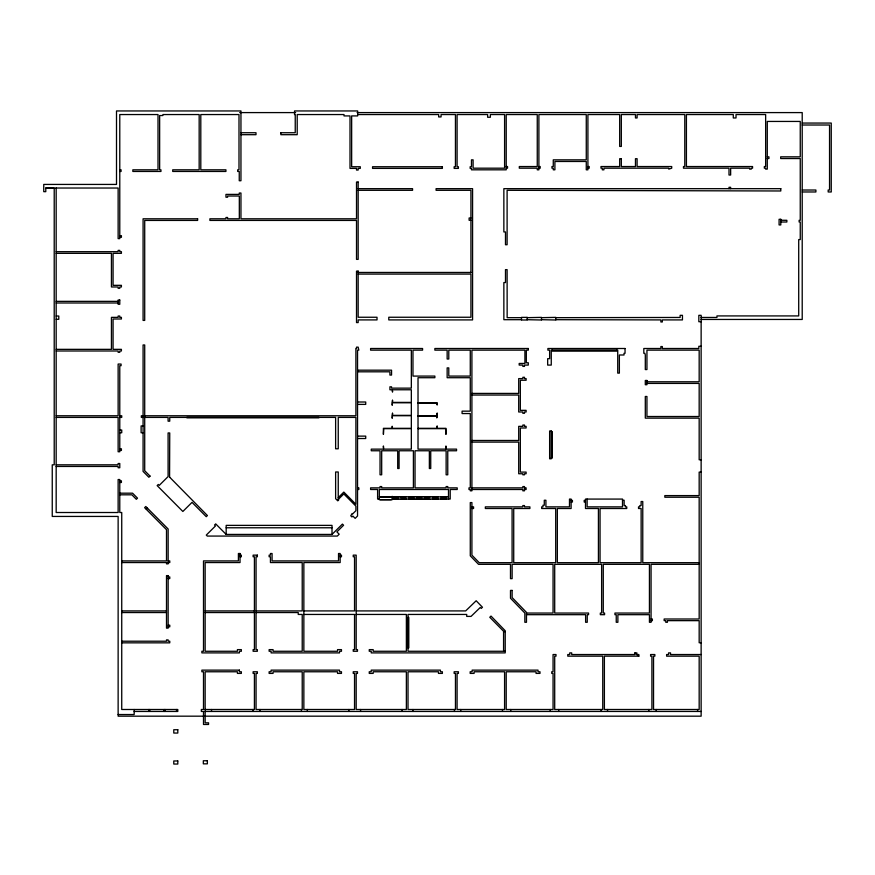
<?xml version="1.0" encoding="UTF-8"?>
<svg xmlns="http://www.w3.org/2000/svg" width="875" height="875" viewBox="0 0 875 875"><rect width="100%" height="100%" fill="white"/><g stroke="black" fill="none" stroke-linecap="round" stroke-linejoin="round"><path stroke-width="1.31" d="M169.575 477.433L169.739 432.95L168.098 432.95L168.098 476.591L159.25 485.384L158.32 484.455L157.161 485.603L182.853 511.47L192.03 502.359L206.259 516.688L207.419 515.539L169.739 477.269M146.344 509.381L147.503 508.233M338.242 497.623L343.82 492.089L355.895 504.252L355.895 417.408L338.242 417.408L338.242 448.787L335.628 448.787L335.628 417.408L169.739 417.408L169.739 421.181L168.098 421.181L168.098 417.408L144.714 417.408M338.242 499.472L338.242 471.986L335.628 471.986L335.628 498.695L337.783 500.85L338.713 499.931L338.242 499.472L343.809 493.938L355.895 506.111L355.895 510.716L352.625 513.953L352.166 513.494L350.777 515.802L351.925 516.961L352.855 516.031L355.163 518.361L357.536 515.998L357.536 350.142L358.837 350.142L358.17 347.145L356.519 347.145L356.519 348.502L355.895 348.502L355.895 415.767L144.714 415.767M332.008 534.428L342.42 524.092L343.58 525.252L336.886 531.891L339.183 534.209L337.323 536.069L207.277 536.069L206.292 535.073L215.469 525.962L214.55 525.044L215.709 523.884L226.177 534.428L332.008 534.428L332.008 525.372L226.177 525.372L226.177 534.428M239.662 112.591L295.641 112.591M357.088 112.591L802.211 112.591L802.211 319.452L701.137 319.452M357.656 114.548L438.67 114.548L438.67 116.933L441.066 116.933L441.066 114.548L455.448 114.548L455.448 166.742L454.147 166.742L454.147 168.383L458.391 168.383L458.391 166.742L457.089 166.742L457.089 114.548L487.637 114.548L487.637 117.272L490.361 117.272L490.361 114.548L504.591 114.548L504.591 168.186L473.102 168.186L473.102 159.841L471.472 159.841L471.472 166.742L470.159 166.742L470.159 168.383L471.472 168.383L471.472 169.816L506.22 169.816L506.22 114.548L537.261 114.548L537.261 166.545L519.302 166.545L519.302 168.186L537.261 168.186L537.261 169.816L538.891 169.816L538.891 114.548L586.272 114.548L586.272 159.841L553.273 159.841L553.273 166.545L551.961 166.545L551.961 168.186L553.273 168.186L553.273 169.816L554.903 169.816L554.903 161.47L586.272 161.47L586.272 169.816L587.913 169.816L587.913 114.548L619.686 114.548L619.686 146.42L621.327 146.42L621.327 114.548L635.469 114.548L635.469 117.961L637.098 117.961L637.098 114.548L684.786 114.548L684.786 166.545L683.473 166.545L683.473 168.186L729.006 168.186L729.006 175.022L730.647 175.022L730.647 168.186L749.623 168.186L749.623 169.116L751.264 169.116L751.264 168.186L752.566 168.186L752.566 166.545L686.416 166.545L686.416 114.548L733.294 114.548L733.294 117.961L736.017 117.961L736.017 114.548L765.647 114.548L765.647 166.545L764.334 166.545L764.334 168.186L765.647 168.186L765.647 169.116L767.277 169.116L767.277 121.439L800.253 121.439L800.253 156.833L780.686 156.833L780.686 158.539L800.253 158.539L800.253 220.303L799.137 220.303L799.137 222.009L800.253 222.009L800.253 239.575L798.711 239.575L798.711 315.919L716.953 315.919L716.953 317.461L701.137 317.461M802.211 123.058L831.25 123.058L831.25 191.975L828.177 191.975L828.177 190.017L829.544 190.017L829.544 125.016L802.211 125.016M240.953 132.738L256.003 132.738L256.003 134.695L240.953 134.695M767.277 156.833L768.928 156.833L768.928 158.539L767.277 158.539M506.22 166.545L507.533 166.545L507.533 168.186L506.22 168.186M538.891 166.545L540.192 166.545L540.192 168.186L538.891 168.186M587.913 166.545L589.214 166.545L589.214 168.186L587.913 168.186M119.777 169.816L121.078 169.816L121.078 171.456L119.777 171.456M55.573 188.027L118.136 188.027L118.136 238.623L119.777 238.623L119.777 114.548L158.014 114.548L158.014 169.816L132.847 169.816L132.847 171.456L160.956 171.456L160.956 169.816L159.644 169.816L159.644 115.533L162.914 115.533L162.914 114.548L199.161 114.548L199.161 169.816L172.725 169.816L172.725 171.456L225.925 171.456L225.925 169.816L200.802 169.816L200.802 114.548L238.995 114.548L238.995 169.816L237.683 169.816L237.683 171.456L239.247 171.456L239.247 180.742L240.953 180.742L240.953 110.95L116.506 110.95L116.506 184.428L43.75 184.428L43.75 191.669L45.784 191.669L45.784 188.027L54.217 188.027L54.217 464.822L52.248 464.822L52.248 516.436L118.136 516.436L118.136 716.177L701.137 716.177L701.137 315.328L698.83 315.328L698.83 321.716L701.137 321.716M45.784 188.027L54.217 188.027M358.159 188.672L412.562 188.672L412.562 190.302L358.159 190.302M802.211 190.017L815.894 190.017L815.894 191.975L802.211 191.975M470.936 217.984L469.12 217.984L469.12 220.281L470.936 220.281M780.795 222.009L786.855 222.009L786.855 220.303L780.795 220.248M119.777 235.681L121.406 235.681L121.406 237.311L119.777 237.311M56.175 251.694L118.136 251.694L118.136 250.392L119.777 250.392L119.777 251.694L121.406 251.694L121.406 253.334L113.072 253.334L113.072 285.327L121.406 285.327L121.406 286.967L119.777 286.967L119.777 288.269L118.136 288.269L118.136 286.967L111.442 286.967L111.442 253.334L56.175 253.334M358.159 272.453L470.936 272.453M358.159 274.083L470.936 274.083L470.936 317.253L388.784 317.253L388.784 319.911L472.577 319.911L472.577 188.672L436.089 188.672L436.089 190.302L470.936 190.302L470.936 272.738M56.175 301.35L118.136 301.35M56.175 302.98L118.136 302.98M56.175 316.028L58.789 316.028L58.789 319.298L56.175 319.298M521.511 317.669L507.15 317.669L507.106 269.642L505.488 269.642L505.488 282.559L503.858 282.559L503.858 319.692L521.511 319.692M527.144 317.669L541.472 317.373L541.472 319.998L527.144 319.692M541.472 317.669L555.8 317.373L555.8 319.998L541.472 319.692M555.8 317.669L680.148 317.461L680.148 315.328L682.456 315.328L682.456 319.911L662.32 319.911L662.32 321.978L660.877 321.978L660.877 319.911L555.8 319.692M701.137 346.292L698.83 346.292L698.83 348.502L662.32 348.502L662.32 346.544L660.877 346.544L660.877 348.502L643.814 348.502L643.814 353.281L644.842 353.281L645.302 354.988L645.302 369.556L646.942 369.556L646.942 350.142L699.169 350.142L699.169 381.784L646.942 381.784M56.175 349.344L111.442 349.344L111.442 317.363L118.136 317.363L118.136 316.05L119.777 316.05L119.777 317.363L121.406 317.363L121.406 318.992L113.072 318.992L113.072 349.344L121.406 349.344L121.406 350.984L119.777 350.984L119.777 352.286L118.136 352.286L118.136 350.984L56.175 350.984M552.048 350.536L616.984 350.536M357.536 370.18L391.552 370.18L391.552 375.069L389.911 375.069L389.911 371.809L357.536 371.809M646.942 383.414L699.169 383.414L699.169 416.511L646.942 416.511L646.942 396.484L645.302 396.484L645.302 418.141L699.169 418.141L699.169 459.78L701.137 459.78M471.909 393.411L518.7 393.411L518.7 378.613L522.845 378.613L522.845 377.3L524.486 377.3L524.486 378.613L526.116 378.613L526.116 380.242L520.33 380.242L520.33 410.342L526.116 410.342L526.116 411.972L524.486 411.972L524.486 413.284L522.845 413.284L522.845 411.972L518.7 411.972L518.7 395.041L471.909 395.041M357.536 402.008L365.717 402.008L365.717 404.392L357.536 404.392M392.525 402.391L411.337 402.391L411.337 389.769L392.525 389.769L392.525 392.088L392.186 389.769L389.911 389.769L389.911 386.827L391.552 386.827L391.552 388.139L411.337 388.139L411.337 350.142L370.606 350.142L370.606 348.502L422.581 348.502L422.581 350.142L412.967 350.142L412.967 376.086L434.864 376.086L434.864 377.716L418.02 377.716L418.02 449.137L445.616 449.137L445.955 445.977L445.955 449.137L456.553 449.137L456.553 450.767L447.759 450.767L447.759 474.797L446.13 474.797L446.13 450.767L430.73 450.767L430.73 468.508L429.363 468.508L429.363 450.767L415.034 450.767L415.034 487.867L446.13 487.867L446.13 486.566L447.759 486.566L447.759 487.867L457.209 487.867L457.209 489.497L450.209 489.497L450.209 499.056L392.186 499.056M392.525 402.741L411.337 402.741L411.337 415.363L392.525 415.363M418.02 402.773L437.172 402.773L437.172 405.037L436.822 403.113L418.02 403.113M418.02 415.691L436.822 415.691M56.175 415.767L118.136 415.767L118.136 364.055L121.078 364.055L121.078 365.695L119.777 365.695L119.777 451.752L118.136 451.752L118.136 417.408L56.175 417.408M119.777 415.767L121.734 415.767L121.734 417.408L119.777 417.408M143.084 415.767L141.345 415.767L141.345 417.408L143.084 417.408M392.525 415.702L411.337 415.702L411.337 428.323L392.525 428.323L392.186 426.245L392.186 428.323L383.403 428.323L383.403 434.383L383.742 428.663L411.337 428.663L411.337 449.137L383.742 449.137L383.403 445.977L383.403 449.137L371.262 449.137L371.262 450.767L380.045 450.767L380.045 474.797L381.686 474.797L381.686 450.767L397.709 450.767L397.709 468.508L399.077 468.508L399.077 450.767L413.405 450.767L413.405 487.867L381.686 487.867L381.686 486.566L380.045 486.566L380.045 487.867L370.606 487.867L370.606 489.497L377.606 489.497L377.606 499.056L379.312 499.056M418.02 416.03L436.822 416.03M186.769 417.725L318.981 417.725M143.084 425.939L141.116 425.939L141.116 432.764L143.084 432.764M418.02 428.323L436.822 428.323L437.172 425.906L437.172 428.323L445.955 428.323L445.955 434.383L445.616 428.663L418.02 428.663M119.777 430.03L121.734 430.03L121.734 432.764L119.777 432.764M551.261 431.627L552.267 431.627L552.267 458.019L551.261 458.019M357.536 436.122L365.717 436.122L365.717 438.517L357.536 438.517M471.909 440.475L518.7 440.475L518.7 426.355L522.845 426.355L522.845 425.042L524.486 425.042L524.486 426.355L526.116 426.355L526.116 427.984L520.33 427.984L520.33 472.106L526.105 472.106L526.105 473.747L524.475 473.747L524.475 474.797L522.834 474.797L522.834 473.747L518.7 473.747L518.7 442.105L471.909 442.105M119.777 448.809L121.406 448.809L121.406 450.439L119.777 450.439M56.175 464.822L118.136 464.822L118.136 463.509L119.777 463.509L119.777 467.764L118.136 467.764L118.136 466.452L56.175 466.452M701.137 472.095L699.169 472.095L699.169 495.6L664.836 495.6L664.836 497.23L699.169 497.23L699.169 619.008L664.147 619.008L664.147 620.648L665.777 620.648L665.777 622.278L667.406 622.278L667.406 620.648L699.169 620.648L699.169 642.764L701.137 642.764M119.777 480.834L121.406 480.834L121.406 482.475L119.777 482.475M357.536 487.867L358.837 487.867L358.837 489.497L357.536 489.497M471.909 487.867L522.834 487.867L522.834 486.566L524.475 486.566L524.475 490.809L522.834 490.809L522.834 489.497L471.909 489.497M524.475 487.867L526.105 487.867L526.105 489.497L524.475 489.497M119.777 493.183L132.562 493.183L137.495 498.159L136.336 499.308L131.884 494.812L119.777 494.812M379.312 496.858L448.503 496.858M400.455 499.319L406.459 499.056M430.128 499.319L423.938 499.056M622.508 500.248L624.137 500.248L624.137 505.564L625.45 505.564L625.45 506.866L626.752 506.866L626.752 508.506L600.053 508.506L600.053 562.691L641.134 562.691L641.134 508.506L638.52 508.506L638.52 506.866L639.822 506.866L639.822 505.564L641.134 505.564L641.134 501.528L642.764 501.528L642.764 562.691L699.169 562.691M571.112 500.38L572.425 500.38L572.425 502.02L571.112 502.02M585.495 500.38L584.194 500.38L584.194 502.02L585.495 502.02M471.909 506.866L473.572 506.866L473.572 508.506L471.909 508.506M226.177 527.778L332.008 527.778M240.034 555.144L241.347 555.144L241.347 556.773L240.034 556.773M340.156 555.144L341.469 555.144L341.469 556.773L340.156 556.773M121.734 560.908L166.502 560.908L166.502 529.681L144.627 507.664L145.786 506.505L168.142 529.014L168.142 563.85L166.502 563.85L166.502 562.548L121.734 562.548M168.142 560.908L169.772 560.908L169.772 562.548L168.142 562.548M699.169 564.32L651.066 564.32L651.066 622.278L649.436 622.278L649.436 614.688L617.881 614.688L617.881 622.278L616.241 622.278L616.241 614.688L614.939 614.688L614.939 613.058L649.436 613.058L649.436 564.32L603.269 564.32L603.269 613.058L604.57 613.058L604.57 614.688L600.327 614.688L600.327 613.058L601.628 613.058L601.628 564.32L554.706 564.32L554.706 613.058L588.558 613.058L588.558 614.688L587.245 614.688L587.245 622.278L585.616 622.278L585.616 614.688L526.477 614.688M168.142 576.931L169.772 576.931L169.772 578.561L168.142 578.561M121.734 610.914L166.502 610.914M205.144 610.914L254.417 610.914M256.058 610.914L302.225 610.914L302.225 562.548L270.441 562.548L270.441 556.773L269.128 556.773L269.128 555.144L270.441 555.144L270.441 553.503L272.07 553.503L272.07 560.908L338.527 560.908L338.527 553.503L340.156 553.503L340.156 562.548L303.855 562.548L303.855 651.263L337.542 651.263L337.542 649.622L341.469 649.622L341.469 651.263L339.511 651.263L339.511 652.892L271.086 652.892L271.086 651.263L269.128 651.263L269.128 649.622L273.055 649.622L273.055 651.263L302.225 651.263L302.225 614.447L298.233 614.447L298.233 612.544L256.058 612.544M303.855 610.914L354.539 610.914L354.539 556.773L353.237 556.773L353.237 555.144L356.18 555.144L356.18 649.622L357.481 649.622L357.481 651.263L353.237 651.263L353.237 649.622L354.539 649.622L354.539 614.447L303.855 614.447M356.18 610.914L465.675 610.914L476.175 600.753L482.464 607.25L481.239 608.431L480.288 607.458L471.034 616.405L466.714 616.405L466.714 614.447L408.013 614.447L408.013 651.263L503.573 651.263L503.573 631.258L489.781 617.258L491.006 616.077L505.214 630.744L505.214 652.892L371.208 652.892L371.208 651.263L369.25 651.263L369.25 649.622L373.177 649.622L373.177 651.263L406.372 651.263L406.372 614.447L356.18 614.447M121.734 612.544L166.502 612.544M205.144 612.544L254.417 612.544M526.477 613.058L553.066 613.058L553.066 564.32L512.127 564.32L512.127 578.648L510.486 578.648L510.486 564.32L478.516 564.32L470.28 555.822L470.28 502.578L471.909 502.578L471.909 555.155L479.205 562.691L512.094 562.691L512.094 508.506L485.341 508.506L485.341 506.866L522.834 506.866L522.834 505.564L524.475 505.564L524.475 506.866L529.9 506.866L529.9 508.506L513.723 508.506L513.723 562.691L555.702 562.691L555.702 508.506L541.669 508.506L541.669 506.866L542.97 506.866L542.97 505.236L544.283 505.236L544.283 500.248L545.913 500.248L545.913 506.866L569.483 506.866L569.483 499.078L571.112 499.078L571.112 508.506L557.342 508.506L557.342 562.691L598.423 562.691L598.423 508.506L585.495 508.506L585.495 499.078L622.508 499.078L622.508 506.866L587.136 506.866L587.136 499.078M408.013 617.466L408.8 617.466L408.8 647.839L408.013 647.839M651.066 619.008L652.378 619.008L652.378 620.648L651.066 620.648M168.142 625.188L169.772 625.188L169.772 626.828L168.142 626.828M503.573 631.564L505.214 631.564M121.734 641.211L166.502 641.211L166.502 639.898L168.142 639.898L168.142 641.211L169.772 641.211L169.772 642.841L121.734 642.841M503.573 650.88L505.214 650.88M205.144 709.494L254.417 709.494L254.417 673.4L253.116 673.4L253.116 671.77L257.359 671.77L257.359 673.4L256.058 673.4L256.058 709.494L302.225 709.494L302.225 671.77L273.055 671.77L273.055 673.4L269.128 673.4L269.128 671.77L271.086 671.77L271.086 670.13L339.511 670.13L339.511 671.77L341.469 671.77L341.469 673.4L337.542 673.4L337.542 671.77L303.855 671.77L303.855 709.494L354.539 709.494L354.539 673.4L353.237 673.4L353.237 671.77L357.481 671.77L357.481 673.4L356.18 673.4L356.18 709.494L406.372 709.494L406.372 671.77L373.177 671.77L373.177 673.4L369.25 673.4L369.25 671.77L371.208 671.77L371.208 670.13L440.42 670.13L440.42 671.77L442.378 671.77L442.378 673.4L438.462 673.4L438.462 671.77L408.013 671.77L408.013 709.494L455.459 709.494L455.459 673.4L454.147 673.4L454.147 671.77L458.402 671.77L458.402 673.4L457.089 673.4L457.089 709.494L504.58 709.494L504.58 671.77L474.086 671.77L474.086 673.4L470.17 673.4L470.17 671.77L472.128 671.77L472.128 670.13L538.027 670.13L538.027 671.77L539.995 671.77L539.995 673.4L536.069 673.4L536.069 671.77L506.209 671.77L506.209 709.494L553.066 709.494L553.066 673.4L551.764 673.4L551.764 671.77L553.066 671.77L553.066 654.533L556.008 654.533L556.008 656.162L554.706 656.162L554.706 709.494L602.744 709.494L602.744 656.162L567.777 656.162L567.777 654.533L569.734 654.533L569.734 652.892L571.703 652.892L571.703 654.533L634.911 654.533L634.911 652.892L636.869 652.892L636.869 654.533L638.838 654.533L638.838 656.162L604.384 656.162L604.384 709.494L651.908 709.494L651.908 656.162L650.595 656.162L650.595 654.533L654.85 654.533L654.85 656.162L653.538 656.162L653.538 709.494L699.169 709.494L699.169 656.162L666.619 656.162L666.619 654.533L668.577 654.533L668.577 652.892L670.534 652.892L670.534 654.533L701.137 654.533M134.159 711.452L177.8 711.452L177.8 709.494L121.734 709.494L121.734 512.509L119.777 512.509L119.777 479.533L118.136 479.533L118.136 512.509L56.175 512.509L56.175 188.027M205.144 711.452L701.137 711.452M118.136 714.536L134.159 714.536L134.159 709.494M634.911 652.892L638.838 656.162M730.647 188.672L730.647 187.305L729.006 187.305L729.006 188.672M697.572 709.494L697.572 711.452M656.184 709.494L656.184 711.452M648.802 709.494L648.802 711.452M616.984 350.142L616.984 350.941L552.048 350.941L552.048 350.142M607.534 709.494L607.534 711.452M601.081 709.494L601.081 711.452M558.688 709.494L558.688 711.452M551.556 431.627L551.556 458.019M550.222 709.494L550.222 711.452M510.727 709.494L510.727 711.452M502.48 709.494L502.48 711.452M460.731 709.494L460.731 711.452M454.442 709.494L454.442 711.452M448.503 499.056L448.503 489.497L379.312 489.497L379.312 499.702L392.186 499.702L392.186 496.322M446.622 496.858L440.573 496.858M446.622 499.056L440.486 499.056M438.342 496.858L432.294 496.858M438.331 499.056L432.294 499.056M430.128 496.858L424.091 496.858M422.275 496.858L416.227 496.858M422.155 499.056L416.041 499.056M414.477 499.056L408.384 499.056M414.433 496.858L408.384 496.858M412.934 709.494L412.934 711.452M408.286 617.466L408.286 647.839M406.186 496.858L400.148 496.858M402.062 709.494L402.062 711.452M398.759 496.858L392.711 496.858M398.705 499.056L392.667 499.056M391.278 499.702L380.122 499.702M391.081 496.858L380.33 496.858M360.555 709.494L360.555 711.452M348.862 709.494L348.862 711.452M318.981 417.408L186.769 417.408M307.355 709.494L307.355 711.452M301.448 709.494L301.448 711.452M259.941 709.494L259.941 711.452M253.028 709.494L253.028 711.452M211.52 709.494L211.52 711.452M176.52 709.494L176.52 711.452M165.123 709.494L165.123 711.452M149.702 709.494L149.767 711.452M148.75 709.494L148.75 711.452M280.842 132.738L280.842 134.695L297.205 134.695L297.205 114.548L344.006 114.548L344.006 115.916L350.011 115.916L350.011 168.383L356.519 168.383L356.519 170.045L358.159 170.045L358.159 168.383L360.281 168.383L360.281 166.742L351.652 166.742L351.652 115.916L357.656 115.916L357.656 110.95L294.525 110.95L294.525 114.548L295.236 114.548L295.236 132.738L280.842 132.738M150.03 476.098L148.87 477.258L143.084 471.417L143.084 344.969L144.714 344.969L144.714 470.739L150.03 476.098M621.327 158.703L619.686 158.703L619.686 166.545L600.983 166.545L600.983 168.186L602.295 168.186L602.295 169.816L603.925 169.816L603.925 168.186L668.773 168.186L668.773 169.116L671.716 168.186L671.716 166.545L637.098 166.545L637.098 158.703L635.469 158.703L635.469 166.545L621.327 166.545L621.327 158.703M442.378 166.742L372.564 166.742L372.564 168.383L442.378 168.383L442.378 166.742M358.159 182.033L356.519 182.033L356.519 218.794L240.953 218.794L240.953 193.025L239.247 193.025L239.247 194.392L225.969 194.392L225.969 197.225L227.598 197.225L227.598 196.022L239.323 196.022L239.323 218.794L227.598 218.794L227.598 217.481L225.969 217.481L225.969 218.794L209.902 218.794L209.902 220.423L356.519 220.434L356.519 259.372L358.159 259.372L358.159 182.033M780.795 188.672L503.858 188.672L503.858 231.941L505.488 231.941L505.488 244.737L507.106 244.737L507.106 190.302L780.795 190.98L780.795 188.672M197.619 218.794L143.084 218.794L143.084 320.403L144.714 320.403L144.714 220.434L197.619 220.423L197.619 218.794M780.795 219.297L779.089 219.297L779.089 224.93L780.795 224.93L780.795 219.297M358.159 271.141L356.519 271.141L356.519 322.58L358.17 322.58L358.17 319.911L377.016 319.911L377.016 317.253L358.159 317.253L358.159 271.141M119.777 300.037L118.136 300.037L118.136 304.292L119.777 304.292L119.777 300.037M527.144 317.373L521.511 317.373L521.511 319.998L527.144 319.998L527.144 317.373M528.281 348.502L434.864 348.502L434.864 350.142L447.147 350.142L447.147 359.012L448.787 359.012L448.787 350.142L470.28 350.142L470.28 376.086L448.787 376.086L448.787 367.894L447.147 367.894L447.147 377.716L470.28 377.716L470.28 411.152L462.088 411.152L462.088 413.547L470.28 413.547L470.28 487.867L468.967 487.867L468.967 489.497L470.28 489.497L470.28 490.809L471.909 490.809L471.909 350.142L524.913 350.142L524.913 363.453L519.181 363.453L519.181 365.083L522.845 365.083L522.845 366.395L524.486 366.395L524.486 365.083L528.281 365.083L528.281 362.764L526.323 362.764L526.323 350.142L528.281 350.142L528.281 348.502M625.045 348.502L547.892 348.502L547.892 350.142L549.631 350.142L549.631 358.673L547.673 358.673L547.673 365.083L551.261 365.083L551.261 350.142L617.728 350.142L617.728 373.122L619.369 373.122L619.369 354.988L624.028 354.988L624.028 353.281L625.045 353.281L625.045 348.502M646.942 380.472L645.302 380.472L645.302 384.727L646.942 384.727L646.942 380.472M392.525 400.269L392.186 405.048L392.525 400.269M392.525 413.241L392.186 418.053L392.525 413.241M437.172 413.23L436.822 417.714L437.172 413.23M551.261 430.992L549.631 430.992L549.631 458.784L551.261 458.784L551.261 430.992M240.034 553.503L238.405 553.503L238.405 560.908L203.503 560.908L203.503 651.263L201.873 651.263L201.873 652.892L239.389 652.892L239.389 651.263L241.347 651.263L241.347 649.622L237.42 649.622L237.42 651.263L205.144 651.263L205.144 562.548L240.034 562.548L240.034 553.503M257.359 555.144L253.116 555.144L253.116 556.773L254.417 556.773L254.417 649.622L253.116 649.622L253.116 651.263L257.359 651.263L257.359 649.622L256.058 649.622L256.058 556.773L257.359 556.773L257.359 555.144M168.142 575.619L166.502 575.619L166.502 628.13L168.142 628.13L168.142 575.619M512.127 590.417L510.486 590.417L510.486 598.227L524.847 613.058L524.847 622.278L526.477 622.278L526.477 612.391L512.127 597.57L512.127 590.417M239.389 670.13L201.873 670.13L201.873 671.77L203.503 671.77L203.503 709.494L201.338 709.494L201.338 711.452L203.503 711.452L203.503 724.467L208.556 724.467L208.556 722.827L205.144 722.827L205.144 671.77L237.42 671.77L237.42 673.4L241.347 673.4L241.347 671.77L239.389 671.77L239.389 670.13M177.8 729.728L173.775 729.728L173.775 733.053L177.8 733.053L177.8 729.728M207.364 760.758L203.328 760.758L203.328 763.842L207.364 763.842L207.364 760.758M177.8 760.966L173.775 760.966L173.775 764.05L177.8 764.05L177.8 760.966M164.216 711.452L164.216 709.494L164.15 711.452"/></g></svg>
